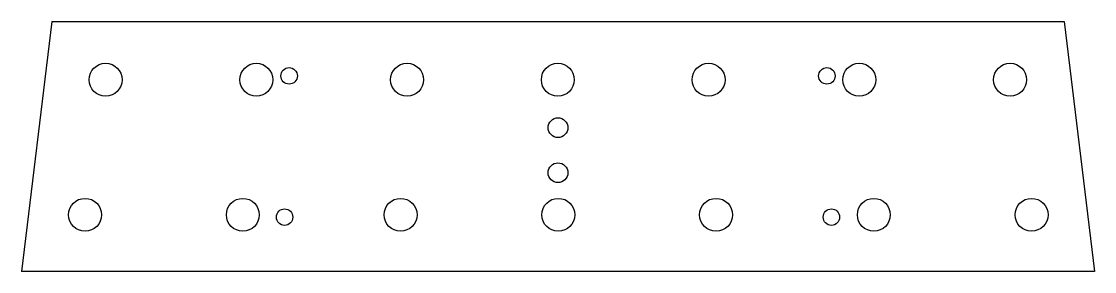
# Model space of a CAD drawing. Extents: x -20.4 to 20.4, y -28.5 to -19.
import ezdxf

# ---------------------------------------------------------------- set-up
doc = ezdxf.new("R2010")
doc.units = 0
doc.header["$MEASUREMENT"] = 0
doc.layers.add('VISIBLE', color=7, linetype='CONTINUOUS')

msp = doc.modelspace()

# ---------------------------------------------------------------- linework, layer by layer
at = {"layer": 'VISIBLE'}
for p, q in [((-19.203, -19.035), (-20.36, -28.518)), ((-19.203, -19.035), (19.203, -19.035)), ((19.203, -19.035), (20.36, -28.518)), ((20.36, -28.518), (-20.36, -28.518))]:
    msp.add_line(p, q, dxfattribs=at)
for centre, radius in [((-17.167, -21.243), 0.625), ((-11.447, -21.243), 0.625), ((-5.727, -21.243), 0.625), ((-0.007, -21.243), 0.625), ((5.713, -21.243), 0.625), ((11.433, -21.243), 0.625), ((17.153, -21.243), 0.625), ((-10.203, -21.098), 0.312), ((10.203, -21.098), 0.312), ((0, -23.062), 0.375), ((0, -24.77), 0.375), ((-17.946, -26.367), 0.625), ((-11.96, -26.367), 0.625), ((-5.974, -26.367), 0.625), ((0.012, -26.367), 0.625), ((5.998, -26.367), 0.625), ((11.984, -26.367), 0.625), ((17.97, -26.367), 0.625), ((-10.375, -26.455), 0.312), ((10.375, -26.455), 0.312)]:
    msp.add_circle(centre, radius, dxfattribs=at)

doc.saveas('drawing.dxf')
